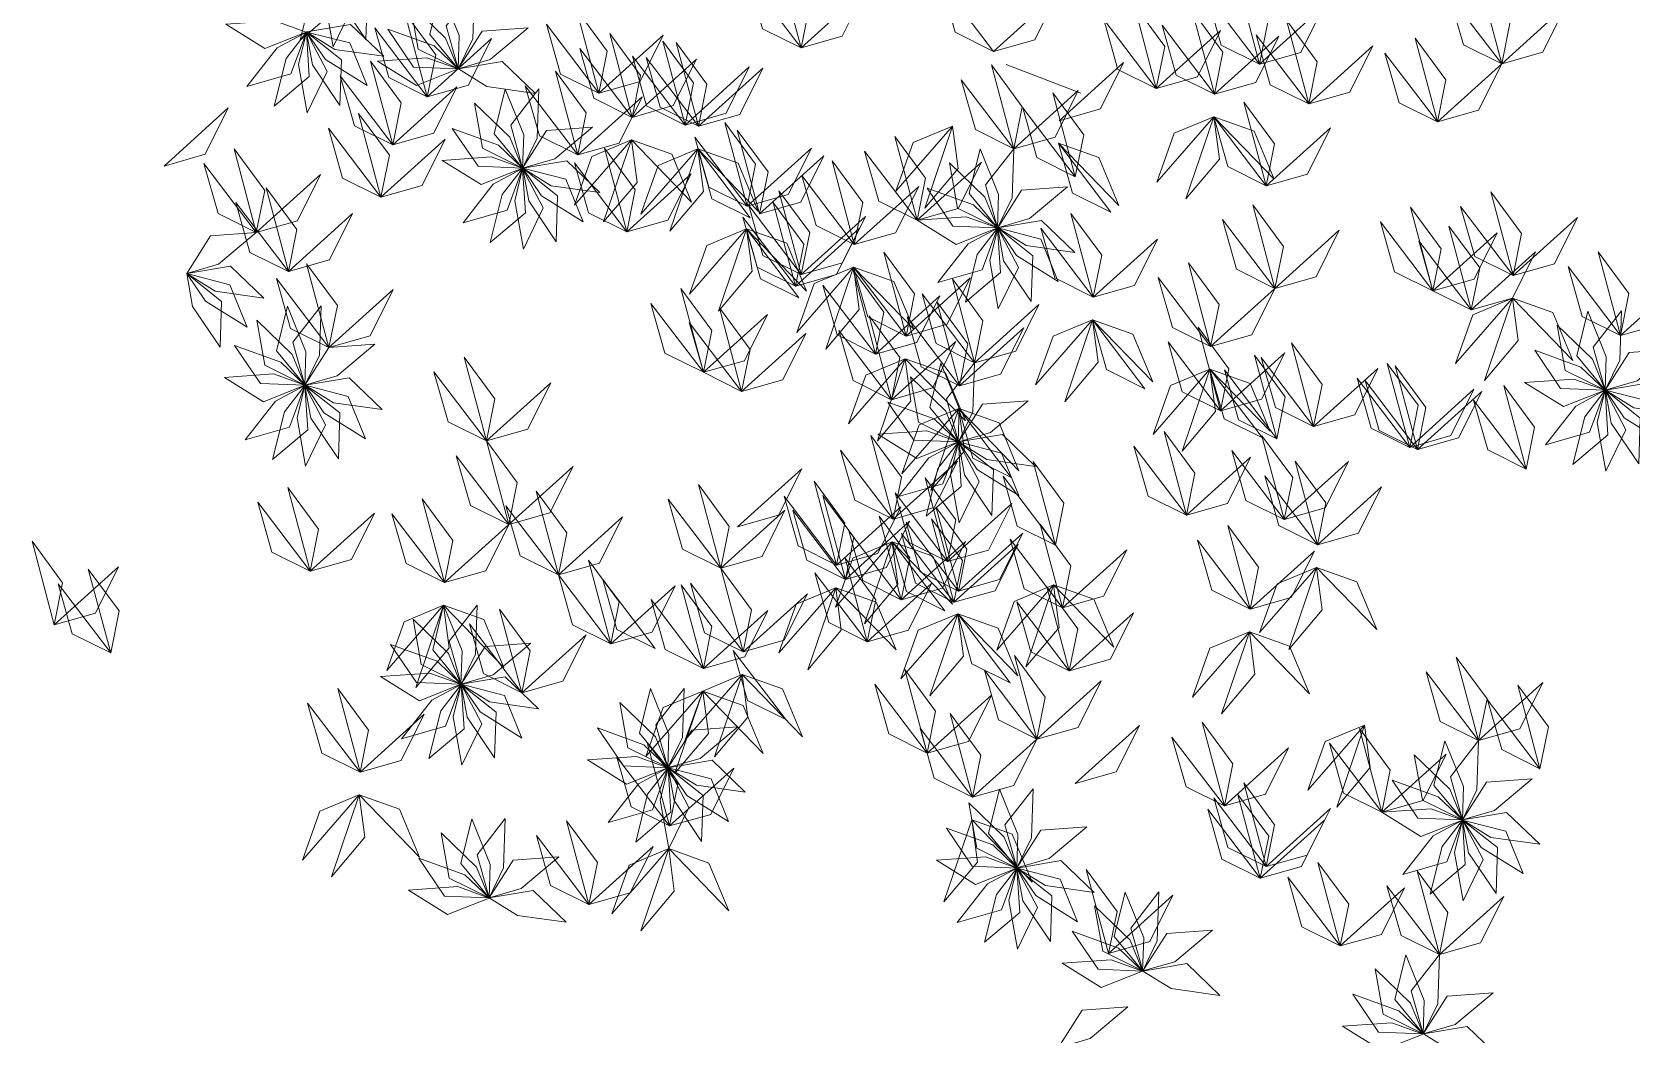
# Model space of a CAD drawing. Header units: inches. Extents: x 4350 to 28384, y -6772 to 993.
# Drawn here: x 18955.9 to 19066.7, y -766.5 to -697.1 of the extents above; entities that cross this region are included whole.
import ezdxf

# ---------------------------------------------------------------- set-up
doc = ezdxf.new("R2010")
doc.units = ezdxf.units.IN
doc.header["$MEASUREMENT"] = 0
doc.layers.add('ARREDAMENTO', color=2, linetype='Continuous', lineweight=18)

# ---------------------------------------------------------------- blocks, each defined once
blk = doc.blocks.new('jacaranda')
at = {"layer": 'ARREDAMENTO', "linetype": 'Continuous'}
blk.add_line((14178.1, 19477.78), (14172.92, 19475.79), dxfattribs=at)
at = {"layer": 'ARREDAMENTO', "lineweight": 0}
for points in [[(14192.3, 19478.94), (14191.72, 19481.85), (14193.85, 19484.74), (14192.3, 19478.94)], [(14222.42, 19479.51), (14224.33, 19482.33), (14224.74, 19484.6), (14222.32, 19482.69), (14222.42, 19479.51)], [(14224.7, 19479), (14225.29, 19482.36), (14224.74, 19484.6), (14223.31, 19481.87), (14224.7, 19479)], [(14226.98, 19479.47), (14226.16, 19482.78), (14224.74, 19484.6), (14224.55, 19481.52), (14226.98, 19479.47)], [(14143.79, 19477.82), (14143.2, 19480.73), (14145.33, 19483.62), (14143.79, 19477.82)], [(14160.55, 19477.81), (14159.97, 19480.72), (14162.09, 19483.61), (14160.55, 19477.81)], [(14178.97, 19478.69), (14181.62, 19480.02), (14182.6, 19483.47), (14178.97, 19478.69)], [(14192.3, 19478.94), (14194.96, 19480.26), (14195.93, 19483.71), (14192.3, 19478.94)], [(14143.79, 19477.82), (14146.44, 19479.14), (14147.42, 19482.59), (14143.79, 19477.82)], [(14160.55, 19477.81), (14163.2, 19479.13), (14164.18, 19482.59), (14160.55, 19477.81)], [(14178.97, 19478.69), (14176.12, 19479.5), (14174.52, 19482.71), (14178.97, 19478.69)], [(14192.3, 19478.94), (14189.45, 19479.75), (14187.85, 19482.96), (14192.3, 19478.94)], [(14214.91, 19482.96), (14215.03, 19479.56), (14216.03, 19477.48), (14216.86, 19480.45), (14214.91, 19482.96)], [(14217.24, 19482.94), (14215.96, 19479.78), (14216.04, 19477.48), (14218, 19479.85), (14217.24, 19482.94)], [(14219.36, 19481.98), (14216.91, 19479.61), (14216.04, 19477.47), (14218.8, 19478.85), (14219.36, 19481.98)], [(14143.79, 19477.82), (14140.94, 19478.63), (14139.34, 19481.84), (14143.79, 19477.82)], [(14160.55, 19477.81), (14157.7, 19478.62), (14156.1, 19481.83), (14160.55, 19477.81)], [(14163.67, 19475.73), (14163.09, 19478.63), (14165.21, 19481.52), (14163.67, 19475.73)], [(14167.7, 19476.11), (14167.12, 19479.02), (14169.24, 19481.91), (14167.7, 19476.11)], [(14167.7, 19476.11), (14170.36, 19477.43), (14171.33, 19480.89), (14167.7, 19476.11)], [(14206.3, 19475.79), (14205.71, 19478.7), (14207.84, 19481.59), (14206.3, 19475.79)], [(14218.18, 19475.55), (14217.59, 19478.46), (14219.72, 19481.35), (14218.18, 19475.55)], [(14157.15, 19475.06), (14156.57, 19477.97), (14158.69, 19480.86), (14157.15, 19475.06)], [(14157.15, 19475.06), (14159.81, 19476.38), (14160.78, 19479.83), (14157.15, 19475.06)], [(14167.7, 19476.11), (14164.85, 19476.92), (14163.25, 19480.13), (14167.7, 19476.11)], [(14163.67, 19475.73), (14166.32, 19477.05), (14167.3, 19480.5), (14163.67, 19475.73)], [(14206.3, 19475.79), (14203.44, 19476.6), (14201.84, 19479.81), (14206.3, 19475.79)], [(14203.99, 19474.12), (14203.41, 19477.03), (14205.53, 19479.92), (14203.99, 19474.12)], [(14206.3, 19475.79), (14208.95, 19477.12), (14209.93, 19480.57), (14206.3, 19475.79)], [(14211.2, 19480.31), (14213.81, 19478.12), (14216.03, 19477.48), (14214.37, 19480.08), (14211.2, 19480.31)], [(14220.91, 19480.23), (14217.7, 19479.07), (14216.04, 19477.47), (14219.12, 19477.6), (14220.91, 19480.23)], [(14218.18, 19475.55), (14220.83, 19476.87), (14221.81, 19480.33), (14218.18, 19475.55)], [(14221.19, 19478.35), (14224.57, 19478.82), (14226.53, 19480.04), (14223.49, 19480.55), (14221.19, 19478.35)], [(14222.34, 19476.32), (14225.23, 19478.13), (14226.53, 19480.03), (14223.54, 19479.27), (14222.34, 19476.32)], [(14224.22, 19474.93), (14226.12, 19477.76), (14226.53, 19480.03), (14224.11, 19478.11), (14224.22, 19474.93)], [(14226.49, 19474.43), (14227.08, 19477.79), (14226.53, 19480.03), (14225.1, 19477.29), (14226.49, 19474.43)], [(14228.78, 19474.9), (14227.95, 19478.2), (14226.54, 19480.03), (14226.34, 19476.95), (14228.78, 19474.9)], [(14230.67, 19476.25), (14228.57, 19478.94), (14226.54, 19480.03), (14227.62, 19477.14), (14230.67, 19476.25)], [(14232.12, 19480.58), (14228.72, 19480.81), (14226.55, 19480.03), (14229.41, 19478.9), (14232.12, 19480.58)], [(14148.24, 19473.8), (14147.66, 19476.71), (14149.78, 19479.6), (14148.24, 19473.8)], [(14157.15, 19475.06), (14154.3, 19475.87), (14152.7, 19479.08), (14157.15, 19475.06)], [(14163.67, 19475.73), (14160.82, 19476.53), (14159.22, 19479.74), (14163.67, 19475.73)], [(14199.4, 19473.5), (14198.81, 19476.41), (14200.94, 19479.3), (14199.4, 19473.5)], [(14200.33, 19473.59), (14199.75, 19476.5), (14201.87, 19479.39), (14200.33, 19473.59)], [(14203.99, 19474.12), (14206.65, 19475.45), (14207.62, 19478.9), (14203.99, 19474.12)], [(14218.18, 19475.55), (14215.33, 19476.36), (14213.73, 19479.57), (14218.18, 19475.55)], [(14148.24, 19473.8), (14145.39, 19474.61), (14143.79, 19477.82), (14148.24, 19473.8)], [(14148.24, 19473.8), (14150.89, 19475.12), (14151.87, 19478.57), (14148.24, 19473.8)], [(14174.42, 19473.89), (14171.57, 19474.7), (14169.97, 19477.91), (14174.42, 19473.89)], [(14177.57, 19471.95), (14176.98, 19474.86), (14179.11, 19477.75), (14177.57, 19471.95)], [(14200.33, 19473.59), (14197.48, 19474.4), (14195.88, 19477.61), (14200.33, 19473.59)], [(14199.4, 19473.5), (14202.05, 19474.82), (14203.03, 19478.27), (14199.4, 19473.5)], [(14203.99, 19474.12), (14201.14, 19474.93), (14199.54, 19478.14), (14203.99, 19474.12)], [(14200.33, 19473.59), (14202.99, 19474.91), (14203.96, 19478.36), (14200.33, 19473.59)], [(14210.69, 19475.78), (14214.06, 19476.26), (14216.02, 19477.47), (14212.98, 19477.99), (14210.69, 19475.78)], [(14221.61, 19478.01), (14218.21, 19478.25), (14216.04, 19477.47), (14218.91, 19476.33), (14221.61, 19478.01)], [(14220.57, 19472.22), (14219.98, 19475.12), (14222.11, 19478.01), (14220.57, 19472.22)], [(14177.57, 19471.95), (14180.22, 19473.27), (14181.2, 19476.73), (14177.57, 19471.95)], [(14199.4, 19473.5), (14196.54, 19474.31), (14194.94, 19477.52), (14199.4, 19473.5)], [(14207.76, 19471.52), (14207.17, 19474.43), (14209.3, 19477.32), (14207.76, 19471.52)], [(14220.57, 19472.22), (14223.22, 19473.54), (14224.2, 19476.99), (14220.57, 19472.22)], [(14173.32, 19470.01), (14172.73, 19472.92), (14174.86, 19475.81), (14173.32, 19470.01)], [(14177.57, 19471.95), (14174.71, 19472.76), (14173.11, 19475.97), (14177.57, 19471.95)], [(14207.76, 19471.52), (14204.9, 19472.33), (14203.3, 19475.54), (14207.76, 19471.52)], [(14207.76, 19471.52), (14210.41, 19472.84), (14211.39, 19476.3), (14207.76, 19471.52)], [(14210.45, 19476.09), (14210.57, 19472.69), (14211.57, 19470.61), (14212.4, 19473.58), (14210.45, 19476.09)], [(14212.78, 19476.07), (14211.5, 19472.91), (14211.58, 19470.61), (14213.54, 19472.98), (14212.78, 19476.07)], [(14220.57, 19472.22), (14217.71, 19473.02), (14216.12, 19476.24), (14220.57, 19472.22)], [(14160.09, 19469.38), (14159.51, 19472.29), (14161.64, 19475.18), (14160.09, 19469.38)], [(14173.32, 19470.01), (14175.97, 19471.33), (14176.95, 19474.78), (14173.32, 19470.01)], [(14214.9, 19475.11), (14212.45, 19472.74), (14211.58, 19470.61), (14214.34, 19471.98), (14214.9, 19475.11)], [(14221.39, 19468.59), (14220.8, 19471.5), (14222.93, 19474.39), (14221.39, 19468.59)], [(14236.4, 19470.75), (14233.55, 19471.56), (14231.95, 19474.77), (14236.4, 19470.75)], [(14160.09, 19469.38), (14157.24, 19470.19), (14155.64, 19473.4), (14160.09, 19469.38)], [(14163.72, 19474.16), (14160.93, 19473.16), (14159.55, 19469.85), (14163.72, 19474.16)], [(14160.09, 19469.38), (14162.75, 19470.71), (14163.72, 19474.16), (14160.09, 19469.38)], [(14160.09, 19469.38), (14162.75, 19470.71), (14163.72, 19474.16), (14160.09, 19469.38)], [(14163.72, 19474.16), (14163.33, 19471.22), (14165.65, 19468.48), (14163.72, 19474.16)], [(14163.72, 19474.16), (14166.46, 19473.02), (14167.66, 19469.64), (14163.72, 19474.16)], [(14181.8, 19473.52), (14181.41, 19470.58), (14183.72, 19467.84), (14181.8, 19473.52)], [(14181.8, 19473.52), (14184.53, 19472.38), (14185.74, 19469), (14181.8, 19473.52)], [(14195.17, 19467.43), (14194.58, 19470.34), (14196.71, 19473.23), (14195.17, 19467.43)], [(14196.03, 19467.96), (14195.45, 19470.87), (14197.57, 19473.76), (14196.03, 19467.96)], [(14196.03, 19467.96), (14195.45, 19470.87), (14197.57, 19473.76), (14196.03, 19467.96)], [(14206.74, 19473.44), (14209.35, 19471.25), (14211.57, 19470.61), (14209.91, 19473.21), (14206.74, 19473.44)], [(14216.45, 19473.36), (14213.24, 19472.2), (14211.58, 19470.6), (14214.66, 19470.73), (14216.45, 19473.36)], [(14221.39, 19468.59), (14224.04, 19469.91), (14225.02, 19473.37), (14221.39, 19468.59)], [(14174.48, 19472.33), (14171.68, 19471.33), (14170.3, 19468.02), (14174.48, 19472.33)], [(14170.84, 19467.55), (14173.5, 19468.87), (14174.48, 19472.33), (14170.84, 19467.55)], [(14184.26, 19467), (14183.68, 19469.91), (14185.81, 19472.8), (14184.26, 19467)], [(14196.03, 19467.96), (14198.69, 19469.28), (14199.66, 19472.74), (14196.03, 19467.96)], [(14196.03, 19467.96), (14198.69, 19469.28), (14199.66, 19472.74), (14196.03, 19467.96)], [(14204.04, 19472.56), (14201.25, 19471.56), (14199.87, 19468.25), (14204.04, 19472.56)], [(14204.04, 19472.56), (14203.65, 19469.62), (14205.97, 19466.88), (14204.04, 19472.56)], [(14204.04, 19472.56), (14206.78, 19471.42), (14207.99, 19468.04), (14204.04, 19472.56)], [(14221.39, 19468.59), (14218.53, 19469.4), (14216.94, 19472.61), (14221.39, 19468.59)], [(14177.57, 19471.95), (14177.68, 19468.55), (14178.69, 19466.47), (14179.52, 19469.44), (14177.57, 19471.95)], [(14179.9, 19471.93), (14178.62, 19468.77), (14178.69, 19466.47), (14180.66, 19468.84), (14179.9, 19471.93)], [(14182.02, 19470.97), (14179.57, 19468.6), (14178.69, 19466.47), (14181.46, 19467.84), (14182.02, 19470.97)], [(14184.26, 19467), (14181.41, 19467.81), (14179.81, 19471.02), (14184.26, 19467)], [(14184.26, 19467), (14186.92, 19468.32), (14187.9, 19471.78), (14184.26, 19467)], [(14188.61, 19465.32), (14188.02, 19468.23), (14190.15, 19471.12), (14188.61, 19465.32)], [(14195.17, 19467.43), (14192.32, 19468.24), (14190.72, 19471.45), (14195.17, 19467.43)], [(14196.03, 19467.96), (14193.18, 19468.77), (14191.58, 19471.98), (14196.03, 19467.96)], [(14196.03, 19467.96), (14193.18, 19468.77), (14191.58, 19471.98), (14196.03, 19467.96)], [(14199.45, 19471.93), (14196.66, 19470.94), (14195.27, 19467.63), (14199.45, 19471.93)], [(14195.82, 19467.16), (14198.47, 19468.48), (14199.45, 19471.93), (14195.82, 19467.16)], [(14199.45, 19471.93), (14199.06, 19468.99), (14201.37, 19466.25), (14199.45, 19471.93)], [(14199.45, 19471.93), (14202.18, 19470.79), (14203.39, 19467.41), (14199.45, 19471.93)], [(14204.36, 19466.19), (14203.78, 19469.1), (14205.91, 19471.99), (14204.36, 19466.19)], [(14204.36, 19466.19), (14207.02, 19467.51), (14207.99, 19470.97), (14204.36, 19466.19)], [(14206.23, 19468.91), (14209.6, 19469.39), (14211.56, 19470.6), (14208.52, 19471.12), (14206.23, 19468.91)], [(14217.15, 19471.14), (14213.75, 19471.38), (14211.58, 19470.6), (14214.45, 19469.46), (14217.15, 19471.14)], [(14230.01, 19466.14), (14229.42, 19469.05), (14231.55, 19471.94), (14230.01, 19466.14)], [(14230.01, 19466.14), (14232.66, 19467.47), (14233.64, 19470.92), (14230.01, 19466.14)], [(14188.61, 19465.32), (14191.26, 19466.64), (14192.24, 19470.09), (14188.61, 19465.32)], [(14204.36, 19466.19), (14201.51, 19467), (14199.91, 19470.21), (14204.36, 19466.19)], [(14207.37, 19466.88), (14210.26, 19468.69), (14211.56, 19470.6), (14208.57, 19469.83), (14207.37, 19466.88)], [(14209.25, 19465.5), (14211.15, 19468.33), (14211.56, 19470.6), (14209.15, 19468.68), (14209.25, 19465.5)], [(14211.52, 19465), (14212.12, 19468.35), (14211.57, 19470.59), (14210.14, 19467.86), (14211.52, 19465)], [(14213.81, 19465.46), (14212.98, 19468.77), (14211.57, 19470.59), (14211.38, 19467.51), (14213.81, 19465.46)], [(14215.7, 19466.82), (14213.61, 19469.5), (14211.57, 19470.59), (14212.65, 19467.7), (14215.7, 19466.82)], [(14230.01, 19466.14), (14227.16, 19466.95), (14225.56, 19470.16), (14230.01, 19466.14)], [(14142.99, 19463.16), (14142.41, 19466.07), (14144.54, 19468.96), (14142.99, 19463.16)], [(14173.85, 19469.3), (14176.47, 19467.11), (14178.68, 19466.47), (14177.03, 19469.07), (14173.85, 19469.3)], [(14183.56, 19469.22), (14180.36, 19468.06), (14178.69, 19466.46), (14181.78, 19466.59), (14183.56, 19469.22)], [(14188.61, 19465.32), (14185.75, 19466.13), (14184.15, 19469.34), (14188.61, 19465.32)], [(14192.28, 19463.23), (14191.7, 19466.14), (14193.83, 19469.03), (14192.28, 19463.23)], [(14227.79, 19463.44), (14227.21, 19466.35), (14229.33, 19469.24), (14227.79, 19463.44)], [(14142.99, 19463.16), (14145.65, 19464.48), (14146.63, 19467.94), (14142.99, 19463.16)], [(14148.55, 19462.11), (14147.97, 19465.02), (14150.1, 19467.91), (14148.55, 19462.11)], [(14159.49, 19462.28), (14158.9, 19465.18), (14161.03, 19468.07), (14159.49, 19462.28)], [(14192.69, 19462.43), (14192.1, 19465.33), (14194.23, 19468.22), (14192.69, 19462.43)], [(14192.28, 19463.23), (14194.94, 19464.55), (14195.91, 19468.01), (14192.28, 19463.23)], [(14227.79, 19463.44), (14230.45, 19464.76), (14231.42, 19468.22), (14227.79, 19463.44)], [(14142.99, 19463.16), (14140.14, 19463.97), (14138.54, 19467.18), (14142.99, 19463.16)], [(14145.9, 19460.79), (14145.31, 19463.69), (14147.44, 19466.58), (14145.9, 19460.79)], [(14148.55, 19462.11), (14151.21, 19463.43), (14152.18, 19466.88), (14148.55, 19462.11)], [(14159.49, 19462.28), (14162.14, 19463.6), (14163.12, 19467.05), (14159.49, 19462.28)], [(14172.07, 19461.67), (14171.48, 19464.58), (14173.61, 19467.47), (14172.07, 19461.67)], [(14173.34, 19464.77), (14176.72, 19465.25), (14178.68, 19466.46), (14175.64, 19466.98), (14173.34, 19464.77)], [(14184.26, 19467), (14180.86, 19467.24), (14178.69, 19466.46), (14181.56, 19465.32), (14184.26, 19467)], [(14192.28, 19463.23), (14189.43, 19464.04), (14187.83, 19467.25), (14192.28, 19463.23)], [(14192.69, 19462.43), (14195.34, 19463.75), (14196.32, 19467.2), (14192.69, 19462.43)], [(14227.79, 19463.44), (14224.94, 19464.25), (14223.34, 19467.46), (14227.79, 19463.44)], [(14148.55, 19462.11), (14145.7, 19462.92), (14144.1, 19466.13), (14148.55, 19462.11)], [(14145.9, 19460.79), (14148.55, 19462.11), (14149.53, 19465.56), (14145.9, 19460.79)], [(14159.49, 19462.28), (14156.63, 19463.08), (14155.03, 19466.3), (14159.49, 19462.28)], [(14172.07, 19461.67), (14169.21, 19462.48), (14167.61, 19465.69), (14172.07, 19461.67)], [(14172.07, 19461.67), (14174.72, 19463), (14175.7, 19466.45), (14172.07, 19461.67)], [(14174.49, 19462.75), (14177.38, 19464.55), (14178.68, 19466.46), (14175.69, 19465.69), (14174.49, 19462.75)], [(14176.36, 19461.36), (14178.27, 19464.19), (14178.68, 19466.46), (14176.26, 19464.54), (14176.36, 19461.36)], [(14178.64, 19460.86), (14179.23, 19464.21), (14178.68, 19466.45), (14177.25, 19463.72), (14178.64, 19460.86)], [(14180.92, 19461.32), (14180.1, 19464.63), (14178.69, 19466.45), (14178.49, 19463.37), (14180.92, 19461.32)], [(14182.82, 19462.68), (14180.72, 19465.36), (14178.69, 19466.45), (14179.76, 19463.56), (14182.82, 19462.68)], [(14192.69, 19462.43), (14189.84, 19463.23), (14188.24, 19466.45), (14192.69, 19462.43)], [(14196.08, 19466.39), (14193.29, 19465.4), (14191.91, 19462.09), (14196.08, 19466.39)], [(14192.45, 19461.62), (14195.11, 19462.94), (14196.08, 19466.39), (14192.45, 19461.62)], [(14196.08, 19466.39), (14195.69, 19463.46), (14198.01, 19460.71), (14196.08, 19466.39)], [(14196.08, 19466.39), (14198.82, 19465.25), (14200.03, 19461.87), (14196.08, 19466.39)], [(14230.01, 19466.14), (14232.62, 19463.95), (14234.83, 19463.31), (14233.18, 19465.91), (14230.01, 19466.14)], [(14135.56, 19459.01), (14134.98, 19461.92), (14137.1, 19464.81), (14135.56, 19459.01)], [(14145.9, 19460.79), (14143.05, 19461.6), (14141.45, 19464.81), (14145.9, 19460.79)], [(14185.03, 19458.98), (14184.44, 19461.89), (14186.57, 19464.78), (14185.03, 19458.98)], [(14135.56, 19459.01), (14138.21, 19460.34), (14139.19, 19463.79), (14135.56, 19459.01)], [(14163.94, 19458.26), (14163.35, 19461.16), (14165.48, 19464.05), (14163.94, 19458.26)], [(14188.66, 19463.75), (14185.87, 19462.76), (14184.49, 19459.45), (14188.66, 19463.75)], [(14185.03, 19458.98), (14187.68, 19460.3), (14188.66, 19463.75), (14185.03, 19458.98)], [(14187.15, 19457.73), (14186.56, 19460.64), (14188.69, 19463.53), (14187.15, 19457.73)], [(14188.66, 19463.75), (14188.27, 19460.81), (14190.59, 19458.07), (14188.66, 19463.75)], [(14188.66, 19463.75), (14191.4, 19462.61), (14192.6, 19459.23), (14188.66, 19463.75)], [(14224.99, 19458.18), (14224.4, 19461.09), (14226.53, 19463.98), (14224.99, 19458.18)], [(14229.49, 19461.61), (14232.87, 19462.09), (14234.83, 19463.3), (14231.79, 19463.82), (14229.49, 19461.61)], [(14230.64, 19459.59), (14233.53, 19461.39), (14234.83, 19463.3), (14231.84, 19462.53), (14230.64, 19459.59)], [(14232.52, 19458.2), (14234.42, 19461.03), (14234.83, 19463.3), (14232.41, 19461.38), (14232.52, 19458.2)], [(14135.56, 19459.01), (14132.71, 19459.82), (14131.11, 19463.03), (14135.56, 19459.01)], [(14163.94, 19458.26), (14161.09, 19459.07), (14159.49, 19462.28), (14163.94, 19458.26)], [(14163.94, 19458.26), (14166.59, 19459.58), (14167.57, 19463.03), (14163.94, 19458.26)], [(14180.28, 19457.13), (14179.7, 19460.04), (14181.82, 19462.93), (14180.28, 19457.13)], [(14185.03, 19458.98), (14182.18, 19459.79), (14180.58, 19463), (14185.03, 19458.98)], [(14187.15, 19457.73), (14189.8, 19459.05), (14190.78, 19462.51), (14187.15, 19457.73)], [(14199.06, 19456.47), (14198.48, 19459.37), (14200.61, 19462.26), (14199.06, 19456.47)], [(14224.99, 19458.18), (14222.13, 19458.99), (14220.53, 19462.2), (14224.99, 19458.18)], [(14224.99, 19458.18), (14227.64, 19459.5), (14228.62, 19462.96), (14224.99, 19458.18)], [(14143.05, 19461.6), (14140.25, 19460.6), (14138.87, 19457.29), (14143.05, 19461.6)], [(14143.05, 19461.6), (14142.66, 19458.66), (14144.97, 19455.91), (14143.05, 19461.6)], [(14143.05, 19461.6), (14145.78, 19460.45), (14146.99, 19457.07), (14143.05, 19461.6)], [(14180.28, 19457.13), (14177.43, 19457.94), (14175.83, 19461.15), (14180.28, 19457.13)], [(14180.28, 19457.13), (14182.94, 19458.45), (14183.91, 19461.91), (14180.28, 19457.13)], [(14181.33, 19455.53), (14180.75, 19458.43), (14182.87, 19461.32), (14181.33, 19455.53)], [(14187.15, 19457.73), (14184.29, 19458.54), (14182.69, 19461.75), (14187.15, 19457.73)], [(14199.06, 19456.47), (14201.72, 19457.79), (14202.69, 19461.24), (14199.06, 19456.47)], [(14225.52, 19461.06), (14225.64, 19457.66), (14226.65, 19455.58), (14227.48, 19458.55), (14225.52, 19461.06)], [(14227.85, 19461.04), (14226.58, 19457.88), (14226.65, 19455.58), (14228.62, 19457.95), (14227.85, 19461.04)], [(14135.5, 19460.72), (14135.62, 19457.31), (14136.62, 19455.23), (14137.45, 19458.2), (14135.5, 19460.72)], [(14137.83, 19460.7), (14136.55, 19457.54), (14136.63, 19455.23), (14138.59, 19457.61), (14137.83, 19460.7)], [(14172.12, 19460.11), (14169.33, 19459.11), (14167.94, 19455.8), (14172.12, 19460.11)], [(14168.49, 19455.33), (14171.14, 19456.65), (14172.12, 19460.11), (14168.49, 19455.33)], [(14172.12, 19460.11), (14171.73, 19457.17), (14174.04, 19454.43), (14172.12, 19460.11)], [(14172.12, 19460.11), (14174.85, 19458.97), (14176.06, 19455.59), (14172.12, 19460.11)], [(14181.33, 19455.53), (14183.98, 19456.85), (14184.96, 19460.3), (14181.33, 19455.53)], [(14186.04, 19454.57), (14185.46, 19457.48), (14187.59, 19460.37), (14186.04, 19454.57)], [(14199.06, 19456.47), (14196.21, 19457.27), (14194.61, 19460.48), (14199.06, 19456.47)], [(14196.41, 19455.14), (14195.82, 19458.05), (14197.95, 19460.94), (14196.41, 19455.14)], [(14196.41, 19455.14), (14199.06, 19456.47), (14200.04, 19459.92), (14196.41, 19455.14)], [(14229.97, 19460.08), (14227.52, 19457.71), (14226.65, 19455.57), (14229.41, 19456.95), (14229.97, 19460.08)], [(14139.95, 19459.73), (14137.5, 19457.37), (14136.63, 19455.23), (14139.39, 19456.6), (14139.95, 19459.73)], [(14163.26, 19453.8), (14162.68, 19456.7), (14164.8, 19459.59), (14163.26, 19453.8)], [(14181.33, 19455.53), (14178.48, 19456.33), (14176.88, 19459.55), (14181.33, 19455.53)], [(14186.04, 19454.57), (14188.7, 19455.89), (14189.67, 19459.35), (14186.04, 19454.57)], [(14196.41, 19455.14), (14193.56, 19455.95), (14191.96, 19459.16), (14196.41, 19455.14)], [(14131.79, 19458.07), (14134.4, 19455.88), (14136.62, 19455.23), (14134.96, 19457.84), (14131.79, 19458.07)], [(14141.5, 19457.99), (14138.3, 19456.82), (14136.63, 19455.23), (14139.71, 19455.35), (14141.5, 19457.99)], [(14156.81, 19452.71), (14156.22, 19455.62), (14158.35, 19458.51), (14156.81, 19452.71)], [(14159.35, 19451.85), (14158.77, 19454.76), (14160.9, 19457.65), (14159.35, 19451.85)], [(14163.26, 19453.8), (14160.41, 19454.6), (14158.81, 19457.82), (14163.26, 19453.8)], [(14163.26, 19453.8), (14165.91, 19455.12), (14166.89, 19458.57), (14163.26, 19453.8)], [(14186.04, 19454.57), (14183.19, 19455.38), (14181.59, 19458.59), (14186.04, 19454.57)], [(14221.81, 19458.41), (14224.42, 19456.22), (14226.64, 19455.58), (14224.99, 19458.18), (14221.81, 19458.41)], [(14231.52, 19458.33), (14228.32, 19457.17), (14226.65, 19455.57), (14229.73, 19455.7), (14231.52, 19458.33)], [(14149.62, 19451.11), (14149.04, 19454.02), (14151.17, 19456.91), (14149.62, 19451.11)], [(14150.16, 19451.27), (14149.58, 19454.18), (14151.71, 19457.07), (14150.16, 19451.27)], [(14156.81, 19452.71), (14153.96, 19453.52), (14152.36, 19456.73), (14156.81, 19452.71)], [(14156.81, 19452.71), (14159.46, 19454.03), (14160.44, 19457.48), (14156.81, 19452.71)], [(14159.35, 19451.85), (14162.01, 19453.17), (14162.98, 19456.63), (14159.35, 19451.85)], [(14163.99, 19456.69), (14161.2, 19455.7), (14159.82, 19452.38), (14163.99, 19456.69)], [(14160.36, 19451.92), (14163.01, 19453.24), (14163.99, 19456.69), (14160.36, 19451.92)], [(14163.99, 19456.69), (14163.6, 19453.75), (14165.92, 19451.01), (14163.99, 19456.69)], [(14163.99, 19456.69), (14166.73, 19455.55), (14167.93, 19452.17), (14163.99, 19456.69)], [(14180.28, 19457.13), (14180.4, 19453.73), (14181.4, 19451.65), (14182.23, 19454.62), (14180.28, 19457.13)], [(14185.08, 19457.41), (14182.29, 19456.42), (14180.91, 19453.11), (14185.08, 19457.41)], [(14182.61, 19457.11), (14181.34, 19453.95), (14181.41, 19451.65), (14183.37, 19454.03), (14182.61, 19457.11)], [(14185.08, 19457.41), (14184.69, 19454.47), (14187.01, 19451.73), (14185.08, 19457.41)], [(14185.08, 19457.41), (14187.82, 19456.27), (14189.02, 19452.89), (14185.08, 19457.41)], [(14214.08, 19451.72), (14213.49, 19454.62), (14215.62, 19457.51), (14214.08, 19451.72)], [(14131.28, 19453.54), (14134.65, 19454.01), (14136.61, 19455.23), (14133.57, 19455.74), (14131.28, 19453.54)], [(14142.2, 19455.77), (14138.8, 19456), (14136.63, 19455.22), (14139.5, 19454.09), (14142.2, 19455.77)], [(14142.1, 19449.76), (14141.51, 19452.67), (14143.64, 19455.56), (14142.1, 19449.76)], [(14149.62, 19451.11), (14152.28, 19452.43), (14153.25, 19455.89), (14149.62, 19451.11)], [(14150.16, 19451.27), (14152.82, 19452.59), (14153.79, 19456.05), (14150.16, 19451.27)], [(14184.73, 19456.15), (14182.28, 19453.78), (14181.41, 19451.65), (14184.17, 19453.02), (14184.73, 19456.15)], [(14214.08, 19451.72), (14211.22, 19452.52), (14209.63, 19455.73), (14214.08, 19451.72)], [(14214.08, 19451.72), (14216.73, 19453.04), (14217.71, 19456.49), (14214.08, 19451.72)], [(14221.3, 19453.88), (14224.67, 19454.36), (14226.63, 19455.57), (14223.59, 19456.09), (14221.3, 19453.88)], [(14222.45, 19451.85), (14225.34, 19453.66), (14226.63, 19455.57), (14223.65, 19454.8), (14222.45, 19451.85)], [(14224.32, 19450.47), (14226.23, 19453.29), (14226.64, 19455.56), (14224.22, 19453.65), (14224.32, 19450.47)], [(14226.6, 19449.97), (14227.19, 19453.32), (14226.64, 19455.56), (14225.21, 19452.83), (14226.6, 19449.97)], [(14228.88, 19450.43), (14228.06, 19453.74), (14226.64, 19455.56), (14226.45, 19452.48), (14228.88, 19450.43)], [(14232.22, 19456.11), (14228.82, 19456.35), (14226.65, 19455.57), (14229.52, 19454.43), (14232.22, 19456.11)], [(14230.78, 19451.79), (14228.68, 19454.47), (14226.65, 19455.56), (14227.72, 19452.67), (14230.78, 19451.79)], [(14132.43, 19451.51), (14135.32, 19453.32), (14136.61, 19455.22), (14133.62, 19454.46), (14132.43, 19451.51)], [(14134.3, 19450.12), (14136.21, 19452.95), (14136.61, 19455.22), (14134.2, 19453.3), (14134.3, 19450.12)], [(14136.58, 19449.62), (14137.17, 19452.98), (14136.62, 19455.22), (14135.19, 19452.48), (14136.58, 19449.62)], [(14138.86, 19450.09), (14138.03, 19453.39), (14136.62, 19455.22), (14136.43, 19452.14), (14138.86, 19450.09)], [(14140.76, 19451.44), (14138.66, 19454.13), (14136.62, 19455.22), (14137.7, 19452.33), (14140.76, 19451.44)], [(14142.1, 19449.76), (14144.75, 19451.09), (14145.73, 19454.54), (14142.1, 19449.76)], [(14149.62, 19451.11), (14146.77, 19451.92), (14145.17, 19455.13), (14149.62, 19451.11)], [(14150.16, 19451.27), (14147.31, 19452.08), (14145.71, 19455.29), (14150.16, 19451.27)], [(14176.57, 19454.48), (14179.18, 19452.29), (14181.4, 19451.65), (14179.74, 19454.25), (14176.57, 19454.48)], [(14186.28, 19454.4), (14183.08, 19453.24), (14181.41, 19451.64), (14184.49, 19451.77), (14186.28, 19454.4)], [(14181.38, 19453.96), (14178.59, 19452.96), (14177.21, 19449.65), (14181.38, 19453.96)], [(14177.75, 19449.19), (14180.41, 19450.51), (14181.38, 19453.96), (14177.75, 19449.19)], [(14181.38, 19453.96), (14180.99, 19451.02), (14183.31, 19448.28), (14181.38, 19453.96)], [(14181.38, 19453.96), (14184.12, 19452.82), (14185.32, 19449.44), (14181.38, 19453.96)], [(14165.62, 19446.57), (14165.03, 19449.48), (14167.16, 19452.37), (14165.62, 19446.57)], [(14176.06, 19449.95), (14179.43, 19450.43), (14181.39, 19451.64), (14178.35, 19452.16), (14176.06, 19449.95)], [(14186.98, 19452.18), (14183.58, 19452.42), (14181.41, 19451.64), (14184.28, 19450.5), (14186.98, 19452.18)], [(14185.92, 19446.3), (14185.34, 19449.2), (14187.47, 19452.09), (14185.92, 19446.3)], [(14158.85, 19446.27), (14158.26, 19449.18), (14160.39, 19452.07), (14158.85, 19446.27)], [(14158.85, 19446.27), (14161.5, 19447.59), (14162.48, 19451.04), (14158.85, 19446.27)], [(14165.62, 19446.57), (14168.27, 19447.89), (14169.25, 19451.34), (14165.62, 19446.57)], [(14177.21, 19447.93), (14180.1, 19449.73), (14181.39, 19451.64), (14178.41, 19450.87), (14177.21, 19447.93)], [(14179.08, 19446.54), (14180.99, 19449.37), (14181.4, 19451.64), (14178.98, 19449.72), (14179.08, 19446.54)], [(14181.36, 19446.04), (14181.95, 19449.39), (14181.4, 19451.63), (14179.97, 19448.9), (14181.36, 19446.04)], [(14183.64, 19446.5), (14182.82, 19449.81), (14181.4, 19451.63), (14181.21, 19448.55), (14183.64, 19446.5)], [(14185.54, 19447.86), (14183.44, 19450.54), (14181.41, 19451.63), (14182.48, 19448.74), (14185.54, 19447.86)], [(14185.92, 19446.3), (14188.58, 19447.62), (14189.56, 19451.07), (14185.92, 19446.3)], [(14212.53, 19445.92), (14211.95, 19448.83), (14214.08, 19451.72), (14212.53, 19445.92)], [(14158.85, 19446.27), (14156, 19447.08), (14154.4, 19450.29), (14158.85, 19446.27)], [(14156.55, 19444.52), (14155.97, 19447.43), (14158.09, 19450.32), (14156.55, 19444.52)], [(14165.62, 19446.57), (14162.77, 19447.38), (14161.17, 19450.59), (14165.62, 19446.57)], [(14174.68, 19444.5), (14174.1, 19447.41), (14176.23, 19450.3), (14174.68, 19444.5)], [(14185.92, 19446.3), (14183.07, 19447.1), (14181.47, 19450.32), (14185.92, 19446.3)], [(14212.53, 19445.92), (14209.68, 19446.73), (14208.08, 19449.94), (14212.53, 19445.92)], [(14212.53, 19445.92), (14215.19, 19447.24), (14216.17, 19450.69), (14212.53, 19445.92)], [(14156.55, 19444.52), (14159.21, 19445.85), (14160.18, 19449.3), (14156.55, 19444.52)], [(14174.68, 19444.5), (14177.34, 19445.82), (14178.31, 19449.28), (14174.68, 19444.5)], [(14182.16, 19443.36), (14181.58, 19446.26), (14183.7, 19449.15), (14182.16, 19443.36)], [(14189.84, 19443.12), (14189.26, 19446.03), (14191.39, 19448.92), (14189.84, 19443.12)], [(14196.7, 19445.76), (14193.85, 19446.57), (14192.25, 19449.78), (14196.7, 19445.76)], [(14156.55, 19444.52), (14153.7, 19445.33), (14152.1, 19448.54), (14156.55, 19444.52)], [(14182.16, 19443.36), (14184.82, 19444.68), (14185.79, 19448.13), (14182.16, 19443.36)], [(14189.23, 19442.13), (14188.65, 19445.04), (14190.78, 19447.93), (14189.23, 19442.13)], [(14189.84, 19443.12), (14192.5, 19444.44), (14193.47, 19447.89), (14189.84, 19443.12)], [(14197.86, 19442.9), (14197.27, 19445.8), (14199.4, 19448.69), (14197.86, 19442.9)], [(14197.86, 19442.9), (14200.51, 19444.22), (14201.49, 19447.67), (14197.86, 19442.9)], [(14209.1, 19442.44), (14208.51, 19445.34), (14210.64, 19448.23), (14209.1, 19442.44)], [(14216.99, 19441.9), (14216.4, 19444.81), (14218.53, 19447.7), (14216.99, 19441.9)], [(14226.28, 19442.7), (14225.7, 19445.6), (14227.83, 19448.49), (14226.28, 19442.7)], [(14182.16, 19443.36), (14179.31, 19444.16), (14177.71, 19447.38), (14182.16, 19443.36)], [(14181.4, 19441.31), (14180.81, 19444.22), (14182.94, 19447.11), (14181.4, 19441.31)], [(14189.84, 19443.12), (14186.99, 19443.93), (14185.39, 19447.14), (14189.84, 19443.12)], [(14189.23, 19442.13), (14191.89, 19443.45), (14192.86, 19446.91), (14189.23, 19442.13)], [(14197.86, 19442.9), (14195, 19443.7), (14193.41, 19446.92), (14197.86, 19442.9)], [(14209.1, 19442.44), (14211.75, 19443.76), (14212.73, 19447.21), (14209.1, 19442.44)], [(14216.99, 19441.9), (14219.64, 19443.22), (14220.62, 19446.67), (14216.99, 19441.9)], [(14226.28, 19442.7), (14223.43, 19443.5), (14221.83, 19446.72), (14226.28, 19442.7)], [(14226.28, 19442.7), (14228.94, 19444.02), (14229.91, 19447.47), (14226.28, 19442.7)], [(14161.21, 19440.07), (14160.62, 19442.97), (14162.75, 19445.86), (14161.21, 19440.07)], [(14174.2, 19440.15), (14173.62, 19443.06), (14175.75, 19445.95), (14174.2, 19440.15)], [(14181.72, 19440.54), (14181.13, 19443.44), (14183.26, 19446.33), (14181.72, 19440.54)], [(14181.4, 19441.31), (14184.05, 19442.64), (14185.03, 19446.09), (14181.4, 19441.31)], [(14185.36, 19440.72), (14184.77, 19443.62), (14186.9, 19446.51), (14185.36, 19440.72)], [(14189.23, 19442.13), (14186.38, 19442.94), (14184.78, 19446.15), (14189.23, 19442.13)], [(14185.36, 19440.72), (14188.01, 19442.04), (14188.99, 19445.49), (14185.36, 19440.72)], [(14209.1, 19442.44), (14206.24, 19443.24), (14204.65, 19446.46), (14209.1, 19442.44)], [(14216.99, 19441.9), (14214.13, 19442.71), (14212.53, 19445.92), (14216.99, 19441.9)], [(14161.21, 19440.07), (14163.86, 19441.39), (14164.84, 19444.84), (14161.21, 19440.07)], [(14174.2, 19440.15), (14176.86, 19441.47), (14177.83, 19444.92), (14174.2, 19440.15)], [(14181.4, 19441.31), (14178.55, 19442.12), (14176.95, 19445.33), (14181.4, 19441.31)], [(14181.72, 19440.54), (14178.86, 19441.34), (14177.26, 19444.56), (14181.72, 19440.54)], [(14185.36, 19440.72), (14182.51, 19441.52), (14180.91, 19444.74), (14185.36, 19440.72)], [(14181.72, 19440.54), (14184.37, 19441.86), (14185.35, 19445.31), (14181.72, 19440.54)], [(14185.98, 19444.73), (14183.18, 19443.74), (14181.8, 19440.42), (14185.98, 19444.73)], [(14182.35, 19439.96), (14185, 19441.28), (14185.98, 19444.73), (14182.35, 19439.96)], [(14185.98, 19444.73), (14185.59, 19441.79), (14187.9, 19439.05), (14185.98, 19444.73)], [(14185.98, 19444.73), (14188.71, 19443.59), (14189.92, 19440.21), (14185.98, 19444.73)], [(14244, 19438.98), (14243.42, 19441.89), (14245.54, 19444.78), (14244, 19438.98)], [(14161.21, 19440.07), (14158.36, 19440.87), (14156.76, 19444.09), (14161.21, 19440.07)], [(14174.2, 19440.15), (14171.35, 19440.96), (14169.75, 19444.17), (14174.2, 19440.15)], [(14187.71, 19437.81), (14187.13, 19440.71), (14189.25, 19443.6), (14187.71, 19437.81)], [(14205.47, 19437.66), (14204.88, 19440.57), (14207.01, 19443.46), (14205.47, 19437.66)], [(14156.6, 19442.96), (14153.81, 19441.96), (14152.43, 19438.65), (14156.6, 19442.96)], [(14156.6, 19442.96), (14156.21, 19440.02), (14158.53, 19437.28), (14156.6, 19442.96)], [(14156.6, 19442.96), (14159.34, 19441.82), (14160.55, 19438.44), (14156.6, 19442.96)], [(14187.71, 19437.81), (14190.37, 19439.13), (14191.34, 19442.58), (14187.71, 19437.81)], [(14196.31, 19437.1), (14195.73, 19440.01), (14197.86, 19442.9), (14196.31, 19437.1)], [(14205.47, 19437.66), (14208.12, 19438.98), (14209.1, 19442.44), (14205.47, 19437.66)], [(14240.09, 19437.04), (14239.51, 19439.94), (14241.64, 19442.83), (14240.09, 19437.04)], [(14244, 19438.98), (14241.15, 19439.79), (14239.55, 19443), (14244, 19438.98)], [(14174.81, 19441.74), (14172.02, 19440.75), (14170.64, 19437.43), (14174.81, 19441.74)], [(14173.73, 19435.8), (14173.14, 19438.71), (14175.27, 19441.6), (14173.73, 19435.8)], [(14174.81, 19441.74), (14174.42, 19438.8), (14176.74, 19436.06), (14174.81, 19441.74)], [(14174.81, 19441.74), (14177.55, 19440.6), (14178.75, 19437.22), (14174.81, 19441.74)], [(14187.71, 19437.81), (14184.86, 19438.61), (14183.26, 19441.83), (14187.71, 19437.81)], [(14189.9, 19441.55), (14187.1, 19440.56), (14185.72, 19437.25), (14189.9, 19441.55)], [(14189.9, 19441.55), (14189.51, 19438.61), (14191.82, 19435.87), (14189.9, 19441.55)], [(14189.9, 19441.55), (14192.63, 19440.41), (14193.84, 19437.03), (14189.9, 19441.55)], [(14196.31, 19437.1), (14193.46, 19437.91), (14191.86, 19441.12), (14196.31, 19437.1)], [(14196.31, 19437.1), (14198.97, 19438.42), (14199.95, 19441.87), (14196.31, 19437.1)], [(14199.05, 19435.96), (14198.47, 19438.87), (14200.59, 19441.76), (14199.05, 19435.96)], [(14205.47, 19437.66), (14202.61, 19438.47), (14201.01, 19441.68), (14205.47, 19437.66)], [(14202.39, 19437.34), (14205.04, 19438.66), (14206.02, 19442.11), (14202.39, 19437.34)], [(14240.09, 19437.04), (14242.75, 19438.36), (14243.73, 19441.81), (14240.09, 19437.04)], [(14173.73, 19435.8), (14176.38, 19437.12), (14177.36, 19440.57), (14173.73, 19435.8)], [(14199.05, 19435.96), (14196.2, 19436.77), (14194.6, 19439.98), (14199.05, 19435.96)], [(14199.05, 19435.96), (14201.7, 19437.28), (14202.68, 19440.73), (14199.05, 19435.96)], [(14211.63, 19434.27), (14211.05, 19437.18), (14213.17, 19440.07), (14211.63, 19434.27)], [(14217.04, 19440.33), (14214.25, 19439.34), (14212.87, 19436.03), (14217.04, 19440.33)], [(14214.71, 19440.35), (14214.83, 19436.95), (14215.83, 19434.87), (14216.66, 19437.84), (14214.71, 19440.35)], [(14217.04, 19440.33), (14215.76, 19437.17), (14215.84, 19434.87), (14217.8, 19437.24), (14217.04, 19440.33)], [(14217.04, 19440.33), (14216.65, 19437.39), (14218.97, 19434.65), (14217.04, 19440.33)], [(14217.04, 19440.33), (14219.78, 19439.19), (14220.98, 19435.81), (14217.04, 19440.33)], [(14173.73, 19435.8), (14170.87, 19436.61), (14169.27, 19439.82), (14173.73, 19435.8)], [(14181.45, 19439.75), (14178.66, 19438.75), (14177.28, 19435.44), (14181.45, 19439.75)], [(14177.82, 19434.97), (14180.47, 19436.29), (14181.45, 19439.75), (14177.82, 19434.97)], [(14181.45, 19439.75), (14181.06, 19436.81), (14183.38, 19434.07), (14181.45, 19439.75)], [(14181.45, 19439.75), (14184.19, 19438.61), (14185.39, 19435.23), (14181.45, 19439.75)], [(14211.63, 19434.27), (14214.29, 19435.6), (14215.26, 19439.05), (14211.63, 19434.27)], [(14219.16, 19439.37), (14216.71, 19437), (14215.84, 19434.86), (14218.6, 19436.24), (14219.16, 19439.37)], [(14161.26, 19438.5), (14158.47, 19437.51), (14157.09, 19434.19), (14161.26, 19438.5)], [(14161.26, 19438.5), (14160.87, 19435.56), (14163.19, 19432.82), (14161.26, 19438.5)], [(14161.26, 19438.5), (14164, 19437.36), (14165.2, 19433.98), (14161.26, 19438.5)], [(14211.63, 19434.27), (14208.78, 19435.08), (14207.18, 19438.29), (14211.63, 19434.27)], [(14211, 19437.7), (14213.61, 19435.51), (14215.82, 19434.87), (14214.17, 19437.47), (14211, 19437.7)], [(14145.39, 19430.96), (14144.8, 19433.86), (14146.93, 19436.75), (14145.39, 19430.96)], [(14175.97, 19431.07), (14175.39, 19433.97), (14177.51, 19436.86), (14175.97, 19431.07)], [(14193.36, 19432.43), (14196.01, 19433.75), (14196.99, 19437.21), (14193.36, 19432.43)], [(14220.71, 19437.62), (14217.5, 19436.46), (14215.84, 19434.86), (14218.92, 19434.99), (14220.71, 19437.62)], [(14145.39, 19430.96), (14148.04, 19432.28), (14149.02, 19435.73), (14145.39, 19430.96)], [(14175.97, 19431.07), (14178.62, 19432.39), (14179.6, 19435.84), (14175.97, 19431.07)], [(14183.57, 19430.1), (14182.98, 19433), (14185.11, 19435.89), (14183.57, 19430.1)], [(14196.37, 19435.53), (14193.57, 19434.54), (14192.19, 19431.23), (14196.37, 19435.53)], [(14196.37, 19435.53), (14195.98, 19432.59), (14198.29, 19429.85), (14196.37, 19435.53)], [(14196.37, 19435.53), (14199.1, 19434.39), (14200.31, 19431.01), (14196.37, 19435.53)], [(14221.41, 19435.4), (14218.01, 19435.64), (14215.84, 19434.86), (14218.71, 19433.72), (14221.41, 19435.4)], [(14141.14, 19429.01), (14140.55, 19431.92), (14142.68, 19434.81), (14141.14, 19429.01)], [(14145.39, 19430.96), (14142.53, 19431.77), (14140.93, 19434.98), (14145.39, 19430.96)], [(14175.97, 19431.07), (14173.12, 19431.88), (14171.52, 19435.09), (14175.97, 19431.07)], [(14183.57, 19430.1), (14186.22, 19431.42), (14187.2, 19434.87), (14183.57, 19430.1)], [(14199.1, 19434.39), (14196.31, 19433.4), (14194.93, 19430.08), (14199.1, 19434.39)], [(14199.1, 19434.39), (14198.71, 19431.45), (14201.03, 19428.71), (14199.1, 19434.39)], [(14199.1, 19434.39), (14201.84, 19433.25), (14203.04, 19429.87), (14199.1, 19434.39)], [(14200.38, 19434.57), (14200.5, 19431.17), (14201.51, 19429.09), (14202.34, 19432.06), (14200.38, 19434.57)], [(14202.72, 19434.56), (14201.44, 19431.4), (14201.51, 19429.09), (14203.48, 19431.47), (14202.72, 19434.56)], [(14210.48, 19433.17), (14213.86, 19433.65), (14215.82, 19434.86), (14212.78, 19435.38), (14210.48, 19433.17)], [(14211.63, 19431.14), (14214.52, 19432.95), (14215.82, 19434.86), (14212.83, 19434.09), (14211.63, 19431.14)], [(14213.51, 19429.76), (14215.41, 19432.58), (14215.82, 19434.85), (14213.4, 19432.94), (14213.51, 19429.76)], [(14215.78, 19429.26), (14216.38, 19432.61), (14215.83, 19434.85), (14214.4, 19432.12), (14215.78, 19429.26)], [(14218.07, 19429.72), (14217.24, 19433.03), (14215.83, 19434.85), (14215.63, 19431.77), (14218.07, 19429.72)], [(14219.96, 19431.08), (14217.87, 19433.76), (14215.83, 19434.85), (14216.91, 19431.96), (14219.96, 19431.08)], [(14222.83, 19428.78), (14222.24, 19431.68), (14224.37, 19434.57), (14222.83, 19428.78)], [(14141.14, 19429.01), (14143.79, 19430.34), (14144.77, 19433.79), (14141.14, 19429.01)], [(14183.57, 19430.1), (14180.71, 19430.9), (14179.11, 19434.12), (14183.57, 19430.1)], [(14204.84, 19433.59), (14202.38, 19431.22), (14201.51, 19429.09), (14204.28, 19430.46), (14204.84, 19433.59)], [(14222.83, 19428.78), (14225.48, 19430.1), (14226.46, 19433.55), (14222.83, 19428.78)], [(14162.99, 19426.44), (14162.4, 19429.35), (14164.53, 19432.24), (14162.99, 19426.44)], [(14180.42, 19427.05), (14179.84, 19429.96), (14181.97, 19432.85), (14180.42, 19427.05)], [(14222.83, 19428.78), (14219.98, 19429.58), (14218.38, 19432.8), (14222.83, 19428.78)], [(14152.08, 19426.01), (14151.5, 19428.91), (14153.63, 19431.8), (14152.08, 19426.01)], [(14153.28, 19432.04), (14152.89, 19429.11), (14155.2, 19426.36), (14153.28, 19432.04)], [(14153.28, 19432.04), (14156.01, 19430.9), (14157.22, 19427.52), (14153.28, 19432.04)], [(14162.99, 19426.44), (14165.64, 19427.76), (14166.62, 19431.21), (14162.99, 19426.44)], [(14173.33, 19427.99), (14170.47, 19428.79), (14168.87, 19432.01), (14173.33, 19427.99)], [(14180.42, 19427.05), (14177.57, 19427.86), (14175.97, 19431.07), (14180.42, 19427.05)], [(14180.42, 19427.05), (14183.08, 19428.37), (14184.05, 19431.82), (14180.42, 19427.05)], [(14196.67, 19431.92), (14199.29, 19429.73), (14201.5, 19429.09), (14199.85, 19431.69), (14196.67, 19431.92)], [(14206.38, 19431.85), (14203.18, 19430.68), (14201.51, 19429.08), (14204.6, 19429.21), (14206.38, 19431.85)], [(14145.39, 19430.96), (14145.5, 19427.55), (14146.51, 19425.48), (14147.34, 19428.45), (14145.39, 19430.96)], [(14147.72, 19430.94), (14146.44, 19427.78), (14146.51, 19425.47), (14148.48, 19427.85), (14147.72, 19430.94)], [(14149.84, 19429.97), (14147.39, 19427.61), (14146.51, 19425.47), (14149.28, 19426.84), (14149.84, 19429.97)], [(14152.08, 19426.01), (14149.23, 19426.81), (14147.63, 19430.03), (14152.08, 19426.01)], [(14152.08, 19426.01), (14154.74, 19427.33), (14155.72, 19430.78), (14152.08, 19426.01)], [(14162.99, 19426.44), (14160.14, 19427.25), (14158.54, 19430.46), (14162.99, 19426.44)], [(14201.41, 19425.05), (14200.82, 19427.95), (14202.95, 19430.84), (14201.41, 19425.05)], [(14196.16, 19427.39), (14199.54, 19427.87), (14201.5, 19429.08), (14198.46, 19429.6), (14196.16, 19427.39)], [(14201.41, 19425.05), (14198.55, 19425.85), (14196.96, 19429.06), (14201.41, 19425.05)], [(14197.31, 19425.37), (14200.2, 19427.17), (14201.5, 19429.08), (14198.51, 19428.31), (14197.31, 19425.37)], [(14199.18, 19423.98), (14201.09, 19426.81), (14201.5, 19429.08), (14199.08, 19427.16), (14199.18, 19423.98)], [(14201.46, 19423.48), (14202.05, 19426.83), (14201.5, 19429.07), (14200.07, 19426.34), (14201.46, 19423.48)], [(14203.74, 19423.94), (14202.92, 19427.25), (14201.5, 19429.07), (14201.31, 19426), (14203.74, 19423.94)], [(14201.41, 19425.05), (14204.06, 19426.37), (14205.04, 19429.82), (14201.41, 19425.05)], [(14207.08, 19429.62), (14203.68, 19429.86), (14201.51, 19429.08), (14204.38, 19427.94), (14207.08, 19429.62)], [(14205.64, 19425.3), (14203.54, 19427.98), (14201.51, 19429.07), (14202.58, 19426.18), (14205.64, 19425.3)], [(14141.67, 19428.31), (14144.29, 19426.12), (14146.5, 19425.47), (14144.85, 19428.08), (14141.67, 19428.31)], [(14151.38, 19428.23), (14148.18, 19427.06), (14146.51, 19425.47), (14149.6, 19425.6), (14151.38, 19428.23)], [(14160.1, 19422.24), (14159.52, 19425.14), (14161.65, 19428.03), (14160.1, 19422.24)], [(14160.51, 19421.43), (14159.92, 19424.34), (14162.05, 19427.23), (14160.51, 19421.43)], [(14160.1, 19422.24), (14162.76, 19423.56), (14163.73, 19427.01), (14160.1, 19422.24)], [(14176.23, 19427.63), (14176.35, 19424.22), (14177.35, 19422.15), (14178.18, 19425.12), (14176.23, 19427.63)], [(14178.56, 19427.61), (14177.29, 19424.45), (14177.36, 19422.15), (14179.32, 19424.52), (14178.56, 19427.61)], [(14180.68, 19426.65), (14178.23, 19424.28), (14177.36, 19422.14), (14180.12, 19423.51), (14180.68, 19426.65)], [(14222.88, 19427.21), (14220.09, 19426.22), (14218.71, 19422.9), (14222.88, 19427.21)], [(14222.88, 19427.21), (14222.49, 19424.27), (14224.81, 19421.53), (14222.88, 19427.21)], [(14222.88, 19427.21), (14225.62, 19426.07), (14226.82, 19422.69), (14222.88, 19427.21)], [(14141.16, 19423.78), (14144.54, 19424.25), (14146.5, 19425.47), (14143.46, 19425.98), (14141.16, 19423.78)], [(14152.08, 19426.01), (14148.68, 19426.24), (14146.51, 19425.46), (14149.38, 19424.33), (14152.08, 19426.01)], [(14160.1, 19422.24), (14157.25, 19423.04), (14155.65, 19426.26), (14160.1, 19422.24)], [(14160.51, 19421.43), (14163.16, 19422.75), (14164.14, 19426.21), (14160.51, 19421.43)], [(14212.77, 19425.56), (14212.89, 19422.15), (14213.89, 19420.08), (14214.72, 19423.05), (14212.77, 19425.56)], [(14215.1, 19425.54), (14213.83, 19422.38), (14213.9, 19420.08), (14215.86, 19422.45), (14215.1, 19425.54)], [(14142.31, 19421.75), (14145.2, 19423.56), (14146.5, 19425.46), (14143.51, 19424.7), (14142.31, 19421.75)], [(14144.18, 19420.37), (14146.09, 19423.19), (14146.5, 19425.46), (14144.08, 19423.55), (14144.18, 19420.37)], [(14146.46, 19419.86), (14147.05, 19423.22), (14146.5, 19425.46), (14145.07, 19422.73), (14146.46, 19419.86)], [(14148.74, 19420.33), (14147.92, 19423.64), (14146.51, 19425.46), (14146.31, 19422.38), (14148.74, 19420.33)], [(14150.64, 19421.68), (14148.54, 19424.37), (14146.51, 19425.46), (14147.58, 19422.57), (14150.64, 19421.68)], [(14160.51, 19421.43), (14157.66, 19422.24), (14156.06, 19425.45), (14160.51, 19421.43)], [(14172.52, 19424.98), (14175.13, 19422.79), (14177.35, 19422.15), (14175.7, 19424.75), (14172.52, 19424.98)], [(14180.48, 19425.48), (14177.68, 19424.49), (14176.3, 19421.17), (14180.48, 19425.48)], [(14182.23, 19424.9), (14179.03, 19423.74), (14177.36, 19422.14), (14180.44, 19422.27), (14182.23, 19424.9)], [(14180.48, 19425.48), (14180.09, 19422.54), (14182.4, 19419.8), (14180.48, 19425.48)], [(14206.99, 19419.62), (14206.4, 19422.52), (14208.53, 19425.41), (14206.99, 19419.62)], [(14217.22, 19424.58), (14214.77, 19422.21), (14213.9, 19420.07), (14216.66, 19421.44), (14217.22, 19424.58)], [(14201.46, 19423.48), (14198.67, 19422.48), (14197.29, 19419.17), (14201.46, 19423.48)], [(14201.46, 19423.48), (14201.07, 19420.54), (14203.39, 19417.8), (14201.46, 19423.48)], [(14201.46, 19423.48), (14204.2, 19422.34), (14205.4, 19418.96), (14201.46, 19423.48)], [(14206.99, 19419.62), (14204.13, 19420.42), (14202.53, 19423.63), (14206.99, 19419.62)], [(14206.99, 19419.62), (14209.64, 19420.94), (14210.62, 19424.39), (14206.99, 19419.62)], [(14154.97, 19416.74), (14154.38, 19419.64), (14156.51, 19422.53), (14154.97, 19416.74)], [(14172.01, 19420.45), (14175.38, 19420.93), (14177.34, 19422.14), (14174.3, 19422.66), (14172.01, 19420.45)], [(14182.93, 19422.68), (14179.53, 19422.92), (14177.36, 19422.14), (14180.23, 19421), (14182.93, 19422.68)], [(14209.06, 19422.91), (14211.67, 19420.72), (14213.89, 19420.08), (14212.23, 19422.68), (14209.06, 19422.91)], [(14218.77, 19422.83), (14215.57, 19421.67), (14213.9, 19420.07), (14216.98, 19420.2), (14218.77, 19422.83)], [(14148.1, 19416.14), (14147.52, 19419.05), (14149.64, 19421.94), (14148.1, 19416.14)], [(14154.97, 19416.74), (14157.62, 19418.06), (14158.6, 19421.51), (14154.97, 19416.74)], [(14171.01, 19416.23), (14170.42, 19419.14), (14172.55, 19422.03), (14171.01, 19416.23)], [(14173.16, 19418.42), (14176.05, 19420.23), (14177.34, 19422.14), (14174.36, 19421.37), (14173.16, 19418.42)], [(14175.03, 19417.04), (14176.94, 19419.86), (14177.35, 19422.13), (14174.93, 19420.22), (14175.03, 19417.04)], [(14177.31, 19416.53), (14177.9, 19419.89), (14177.35, 19422.13), (14175.92, 19419.4), (14177.31, 19416.53)], [(14179.59, 19417), (14178.77, 19420.31), (14177.35, 19422.13), (14177.16, 19419.05), (14179.59, 19417)], [(14181.49, 19418.36), (14179.39, 19421.04), (14177.36, 19422.13), (14178.43, 19419.24), (14181.49, 19418.36)], [(14148.1, 19416.14), (14145.25, 19416.95), (14143.65, 19420.16), (14148.1, 19416.14)], [(14148.1, 19416.14), (14150.76, 19417.46), (14151.73, 19420.91), (14148.1, 19416.14)], [(14154.97, 19416.74), (14152.11, 19417.54), (14150.51, 19420.76), (14154.97, 19416.74)], [(14171.01, 19416.23), (14168.15, 19417.04), (14166.55, 19420.25), (14171.01, 19416.23)], [(14167.52, 19420.49), (14167.64, 19417.09), (14168.64, 19415.01), (14169.47, 19417.98), (14167.52, 19420.49)], [(14169.85, 19420.47), (14168.57, 19417.31), (14168.65, 19415.01), (14170.61, 19417.39), (14169.85, 19420.47)], [(14208.55, 19418.38), (14211.92, 19418.85), (14213.88, 19420.07), (14210.84, 19420.58), (14208.55, 19418.38)], [(14219.47, 19420.61), (14216.07, 19420.85), (14213.9, 19420.06), (14216.77, 19418.93), (14219.47, 19420.61)], [(14171.97, 19419.51), (14169.52, 19417.14), (14168.65, 19415.01), (14171.41, 19416.38), (14171.97, 19419.51)], [(14163.81, 19417.84), (14166.42, 19415.65), (14168.64, 19415.01), (14166.98, 19417.61), (14163.81, 19417.84)], [(14173.52, 19417.77), (14170.31, 19416.6), (14168.65, 19415), (14171.73, 19415.13), (14173.52, 19417.77)], [(14148.1, 19416.14), (14148.22, 19412.73), (14149.22, 19410.66), (14150.05, 19413.63), (14148.1, 19416.14)], [(14150.43, 19416.12), (14149.16, 19412.96), (14149.23, 19410.65), (14151.19, 19413.03), (14150.43, 19416.12)], [(14174.22, 19415.54), (14170.82, 19415.78), (14168.65, 19415), (14171.52, 19413.86), (14174.22, 19415.54)], [(14152.55, 19415.15), (14150.1, 19412.79), (14149.23, 19410.65), (14151.99, 19412.02), (14152.55, 19415.15)], [(14163.3, 19413.31), (14166.67, 19413.79), (14168.63, 19415), (14165.59, 19415.52), (14163.3, 19413.31)], [(14144.39, 19413.49), (14147, 19411.3), (14149.22, 19410.65), (14147.56, 19413.26), (14144.39, 19413.49)], [(14154.1, 19413.41), (14150.9, 19412.24), (14149.23, 19410.65), (14152.31, 19410.78), (14154.1, 19413.41)], [(14169.67, 19412.52), (14172.28, 19410.33), (14174.49, 19409.68), (14172.84, 19412.29), (14169.67, 19412.52)], [(14143.88, 19408.96), (14147.25, 19409.43), (14149.21, 19410.65), (14146.17, 19411.16), (14143.88, 19408.96)], [(14154.8, 19411.19), (14151.4, 19411.43), (14149.23, 19410.64), (14152.1, 19409.51), (14154.8, 19411.19)]]:
    blk.add_lwpolyline(points, dxfattribs=at)

msp = doc.modelspace()

# ---------------------------------------------------------------- block references
at = {"xscale": -1}
msp.add_blockref('jacaranda', (33201.49, -20177.1), dxfattribs=at)

doc.saveas('drawing.dxf')
